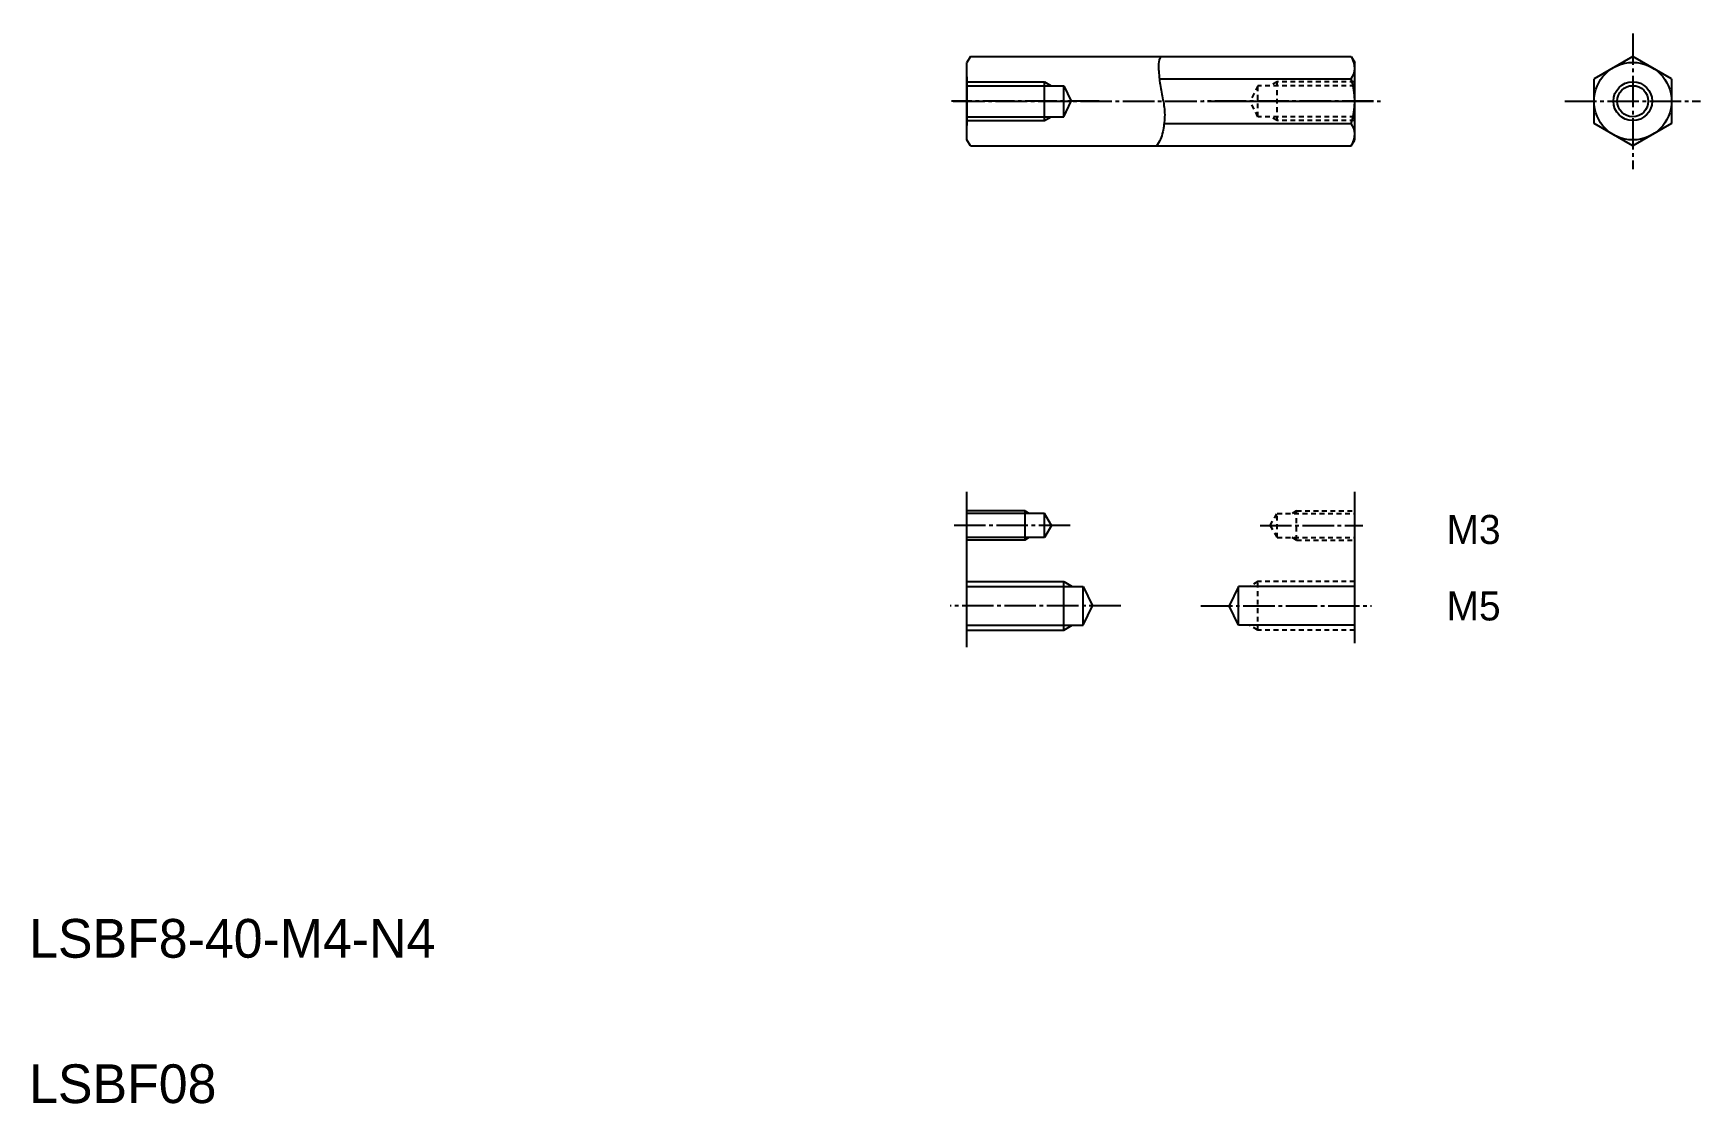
# Model space of a CAD drawing. Extents: x 10 to 182, y 10 to 120.
import ezdxf

# ---------------------------------------------------------------- set-up
doc = ezdxf.new("R2010")
doc.units = 0
doc.header["$LTSCALE"] = 0.25
doc.linetypes.add('CENTER', pattern=[17.5, 13, -1.5, 1.5, -1.5])
doc.linetypes.add('DASHED', pattern=[3.5, 2, -1.5])
doc.layers.get('0').update_dxf_attribs({"linetype": 'CONTINUOUS'})
doc.layers.add('CENTER', color=1, linetype='CENTER')

msp = doc.modelspace()

# ---------------------------------------------------------------- linework, layer by layer
at = {"linetype": 'CONTINUOUS'}
for p, q in [((107.11, 118), (106.76, 117.38)), ((106.76, 109.38), (106.76, 117.38)), ((107.11, 118), (146.4, 118)), ((146.4, 118), (146.76, 117.38)), ((146.76, 109.38), (146.76, 117.38)), ((175.45, 118), (171.45, 115.69)), ((179.45, 115.69), (175.45, 118)), ((106.76, 110.88), (106.76, 115.88)), ((126.61, 115.69), (146.39, 115.69)), ((171.45, 111.07), (171.45, 115.69)), ((179.45, 115.69), (179.45, 111.07)), ((127.09, 111.07), (146.39, 111.07)), ((175.45, 108.76), (171.45, 111.07)), ((179.45, 111.07), (175.45, 108.76)), ((107.11, 108.76), (106.76, 109.38)), ((107.11, 108.76), (146.4, 108.76)), ((146.4, 108.76), (146.76, 109.38)), ((106.76, 57.05), (106.76, 73.07)), ((146.76, 57.47), (146.76, 73.07)), ((114.76, 70.85), (106.76, 70.85)), ((112.76, 68.1), (112.76, 71.1)), ((114.76, 68.35), (114.76, 70.85)), ((115.48, 69.6), (114.76, 70.85)), ((115.48, 69.6), (114.76, 68.35)), ((114.76, 68.35), (106.76, 68.35))]:
    msp.add_line(p, q, dxfattribs=at)
for p, q in [((106.76, 115.88), (106.76, 110.88)), ((106.76, 111.38), (106.76, 115.38)), ((146.76, 110.88), (146.76, 115.88)), ((146.76, 110.88), (146.76, 115.88)), ((146.76, 111.38), (146.76, 115.38)), ((177.45, 116.84), (177.45, 116.84)), ((178.45, 116.27), (178.45, 116.27))]:
    msp.add_line(p, q)
at = {"color": 3, "linetype": 'CONTINUOUS'}
for p, q in [((106.76, 115.38), (114.76, 115.38)), ((114.76, 115.38), (115.45, 114.98)), ((106.76, 111.38), (114.76, 111.38)), ((114.76, 111.38), (115.45, 111.78)), ((112.76, 71.1), (106.76, 71.1)), ((112.76, 68.1), (106.76, 68.1)), ((106.76, 63.81), (116.76, 63.81)), ((116.76, 63.81), (117.62, 63.31)), ((106.76, 58.81), (116.76, 58.81)), ((116.76, 58.81), (117.62, 59.31))]:
    msp.add_line(p, q, dxfattribs=at)
at = {"color": 7}
for p, q in [((114.76, 111.38), (114.76, 115.38)), ((106.76, 114.98), (116.76, 114.98)), ((116.76, 114.98), (117.52, 113.38)), ((116.76, 111.78), (116.76, 114.98)), ((116.76, 111.78), (117.52, 113.38)), ((106.76, 111.78), (116.76, 111.78)), ((116.76, 58.81), (116.76, 63.81)), ((106.76, 63.31), (118.76, 63.31)), ((118.76, 63.31), (119.71, 61.31)), ((118.76, 59.31), (118.76, 63.31)), ((134.76, 63.31), (133.8, 61.31)), ((146.76, 63.31), (134.76, 63.31)), ((134.76, 59.31), (134.76, 63.31)), ((118.76, 59.31), (119.71, 61.31)), ((134.76, 59.31), (133.8, 61.31)), ((106.76, 59.31), (118.76, 59.31)), ((146.76, 59.31), (134.76, 59.31))]:
    msp.add_line(p, q, dxfattribs=at)
at = {"color": 3, "linetype": 'DASHED'}
for p, q in [((138.76, 115.38), (138.06, 114.98)), ((146.76, 115.38), (138.76, 115.38)), ((138.76, 111.38), (138.76, 115.38)), ((136.76, 114.98), (135.99, 113.38)), ((146.76, 114.98), (136.76, 114.98)), ((136.76, 111.78), (136.76, 114.98)), ((136.76, 111.78), (135.99, 113.38)), ((146.76, 111.78), (136.76, 111.78)), ((138.76, 111.38), (138.06, 111.78)), ((146.76, 111.38), (138.76, 111.38)), ((138.03, 69.6), (138.76, 70.85)), ((138.76, 70.85), (146.76, 70.85)), ((138.76, 68.35), (138.76, 70.85)), ((140.76, 71.1), (146.76, 71.1)), ((140.76, 68.1), (140.76, 71.1)), ((138.03, 69.6), (138.76, 68.35)), ((138.76, 68.35), (146.76, 68.35)), ((140.76, 68.1), (146.76, 68.1)), ((136.76, 63.81), (135.89, 63.31)), ((146.76, 63.81), (136.76, 63.81)), ((136.76, 58.81), (136.76, 63.81)), ((136.76, 58.81), (135.89, 59.31)), ((146.76, 58.81), (136.76, 58.81))]:
    msp.add_line(p, q, dxfattribs=at)
at = {"color": 3}
for p, q in [((112.76, 71.1), (113.19, 70.85)), ((140.76, 71.1), (140.32, 70.85)), ((112.76, 68.1), (113.19, 68.35)), ((140.76, 68.1), (140.32, 68.35))]:
    msp.add_line(p, q, dxfattribs=at)
at = {"color": 3, "linetype": 'CONTINUOUS'}
msp.add_lwpolyline([(126.76, 118, 0.110997), (126.53, 117.25, 0.039596), (126.55, 116.46, 0.008282), (126.61, 115.67, 0.01474), (126.72, 114.89, 0.008), (126.86, 114.11, -0.004092), (127.02, 113.34, -0.021668), (127.13, 112.56, -0.034782), (127.15, 111.77, -0.02216), (127.08, 110.98, -0.022608), (126.95, 110.2, -0.047932), (126.71, 109.45, -0.046877), (126.32, 108.76)], format="xyb", dxfattribs=at)
at = {"linetype": 'CONTINUOUS'}
msp.add_circle((175.45, 113.38), 4, dxfattribs=at)
at = {"color": 3, "linetype": 'CONTINUOUS'}
msp.add_circle((175.45, 113.38), 2, dxfattribs=at)
msp.add_circle((175.45, 113.38), 1.6)
at = {"linetype": 'CONTINUOUS'}
for centre, radius, start, end in [((144.76, 116.84), 2, 324.7356, 30), ((139.31, 113.38), 7.45, 341.9403, 18.0597), ((144.76, 109.92), 2, 330, 35.2644)]:
    msp.add_arc(centre, radius, start, end, dxfattribs=at)
at = {"layer": 'CENTER', "color": 1, "linetype": 'CENTER'}
for p, q in [((175.45, 120.38), (175.45, 106.38)), ((120.4, 113.38), (105.16, 113.38)), ((105.34, 113.38), (149.41, 113.38)), ((148.7, 113.38), (131.12, 113.38)), ((133.12, 113.38), (148.35, 113.38)), ((168.45, 113.38), (182.45, 113.38)), ((117.42, 69.6), (105.44, 69.6)), ((137, 69.6), (147.6, 69.6)), ((122.63, 61.31), (105.01, 61.31)), ((130.89, 61.31), (148.5, 61.31))]:
    msp.add_line(p, q, dxfattribs=at)

# ---------------------------------------------------------------- texts
at = {"color": 7}
for s, p in [('M3', (156.24, 67.69)), ('M5', (156.24, 59.8))]:
    msp.add_text(s, height=3, dxfattribs=at).set_placement(p)
for s, p in [('LSBF8-40-M4-N4', (10, 25)), ('LSBF08', (10, 10))]:
    msp.add_text(s, height=4).set_placement(p)

doc.saveas('drawing.dxf')
